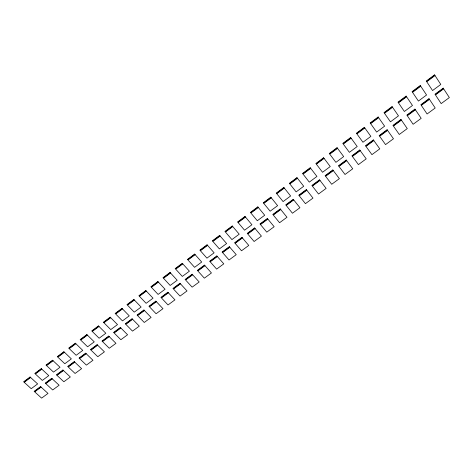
<?xml version="1.0" encoding="UTF-8"?>
<svg xmlns="http://www.w3.org/2000/svg" width="473" height="473" viewBox="0 0 473 473"><rect width="100%" height="100%" fill="white"/><g stroke="black" fill="none" stroke-linecap="round" stroke-linejoin="round"><path stroke-width="0.71" d="M30.077 376.999L23.65 381.8L23.928 382.054L30.355 377.253L30.077 376.999M41.263 368.644L34.789 373.475L35.067 373.735L41.541 368.899L41.263 368.644M52.533 360.225L46.011 365.097L46.289 365.351L52.81 360.485L52.533 360.225M63.89 351.741L57.316 356.648L57.594 356.908L64.162 352.001L63.89 351.741M75.325 343.197L68.709 348.14L68.981 348.406L75.603 343.463L75.325 343.197M86.855 334.588L80.185 339.567L80.457 339.833L87.127 334.854L86.855 334.588M98.467 325.915L91.744 330.934L92.016 331.201L98.739 326.181L98.467 325.915M110.168 317.17L103.398 322.231L103.664 322.503L110.434 317.442L110.168 317.17M121.957 308.366L115.134 313.463L115.406 313.735L122.223 308.638L121.957 308.366M133.835 299.492L126.965 304.624L127.231 304.902L134.101 299.77L133.835 299.492M145.808 290.546L138.879 295.726L139.145 296.003L146.074 290.83L145.808 290.546M157.87 281.536L150.893 286.75L151.153 287.034L158.136 281.819L157.87 281.536M170.032 272.454L162.996 277.71L163.256 277.994L170.292 272.744L170.032 272.454M182.282 263.307L175.187 268.599L175.453 268.889L182.543 263.591L182.282 263.307M194.628 254.084L187.479 259.423L187.74 259.712L194.888 254.373L194.628 254.084M207.068 244.789L199.866 250.17L200.126 250.459L207.328 245.085L207.068 244.789M219.608 235.418L212.353 240.84L212.608 241.135L219.868 235.72L219.608 235.418M232.249 225.976L224.935 231.445L225.189 231.74L232.503 226.277L232.249 225.976M244.99 216.463L237.617 221.967L237.872 222.275L245.245 216.764L244.99 216.463M257.832 206.872L250.4 212.424L250.649 212.726L258.081 207.18L257.832 206.872M270.775 197.2L263.284 202.799L263.532 203.106L271.023 197.513L270.775 197.2M283.818 187.456L276.267 193.096L276.522 193.41L284.066 187.769L283.818 187.456M296.973 177.635L289.358 183.317L289.606 183.63L297.221 177.949L296.973 177.635M310.229 167.732L302.554 173.461L302.803 173.78L310.477 168.051L310.229 167.732M323.597 157.746L315.858 163.522L316.106 163.847L323.839 158.071L323.597 157.746M337.072 147.682L329.273 153.506L329.515 153.831L337.314 148.008L337.072 147.682M350.653 137.531L342.789 143.408L343.031 143.733L350.895 137.862L350.653 137.531M364.346 127.302L356.423 133.226L356.66 133.557L364.588 127.639L364.346 127.302M378.158 116.991L370.164 122.956L370.406 123.293L378.394 117.328L378.158 116.991M392.082 106.591L384.023 112.609L384.259 112.946L392.318 106.928L392.082 106.591M406.118 96.102L397.994 102.168L398.231 102.511L406.354 96.445L406.118 96.102M420.272 85.524L412.084 91.65L412.314 91.993L420.503 85.873L420.272 85.524M434.551 74.864L426.285 81.037L426.516 81.386L434.776 75.219L434.551 74.864M30.633 377.507L24.206 382.302L31.218 388.682L37.627 383.922L30.633 377.507M41.813 369.153L35.345 373.989L42.328 380.428L48.784 375.633L41.813 369.153M53.082 360.739L46.561 365.611L53.52 372.115L60.03 367.279L53.082 360.739M64.434 352.267L57.866 357.168L64.801 363.737L71.352 358.871L64.434 352.267M75.875 343.723L69.253 348.666L76.159 355.3L82.763 350.392L75.875 343.723M87.399 335.12L80.729 340.099L87.606 346.798L94.257 341.855L87.399 335.12M99.005 326.453L92.288 331.467L99.135 338.23L105.834 333.252L99.005 326.453M110.706 317.714L103.936 322.769L110.753 329.604L117.505 324.584L110.706 317.714M122.495 308.916L115.672 314.007L122.454 320.907L129.259 315.852L122.495 308.916M134.373 300.048L127.497 305.18L134.249 312.145L141.108 307.054L134.373 300.048M146.34 291.108L139.411 296.281L146.133 303.317L153.039 298.185L146.34 291.108M158.402 282.103L151.419 287.318L158.106 294.425L165.071 289.251L158.402 282.103M170.552 273.027L163.522 278.278L170.174 285.461L177.192 280.247L170.552 273.027M182.803 263.881L175.714 269.178L182.336 276.427L189.401 271.177L182.803 263.881M195.148 254.663L188 260.002L194.586 267.328L201.711 262.036L195.148 254.663M207.588 245.375L200.386 250.755L206.938 258.152L214.115 252.819L207.588 245.375M220.122 236.015L212.868 241.431L219.383 248.91L226.614 243.536L220.122 236.015M232.763 226.579L225.45 232.042L231.924 239.592L239.214 234.176L232.763 226.579M245.499 217.072L238.126 222.576L244.565 230.203L251.914 224.74L245.499 217.072M258.335 207.487L250.903 213.033L257.306 220.737L264.709 215.239L258.335 207.487M271.277 197.82L263.786 203.414L270.142 211.2L277.61 205.654L271.277 197.82M284.32 188.083L276.77 193.717L283.091 201.587L290.611 195.993L284.32 188.083M297.464 178.268L289.854 183.95L296.133 191.896L303.719 186.261L297.464 178.268M310.72 168.37L303.051 174.099L309.283 182.123L316.934 176.447L310.72 168.37M324.082 158.39L316.348 164.166L322.545 172.278L330.249 166.549L324.082 158.39M337.556 148.333L329.758 154.157L335.907 162.351L343.676 156.581L337.556 148.333M351.132 138.193L343.274 144.064L349.376 152.341L357.21 146.524L351.132 138.193M364.825 127.97L356.902 133.889L362.957 142.255L370.856 136.39L364.825 127.97M378.631 117.665L370.643 123.63L376.65 132.085L384.614 126.167L378.631 117.665M392.549 107.27L384.496 113.284L390.456 121.827L398.485 115.867L392.549 107.27M406.585 96.788L398.461 102.854L404.374 111.486L412.468 105.473L406.585 96.788M420.739 86.222L412.545 92.341L418.41 101.062L426.569 95.002L420.739 86.222M435.006 75.568L426.747 81.734L432.559 90.55L440.789 84.436L435.006 75.568M40.554 386.601L34.151 391.348L34.428 391.597L40.832 386.855L40.554 386.601M51.705 378.341L45.254 383.124L45.526 383.372L51.977 378.595L51.705 378.341M62.933 370.016L56.435 374.835L56.707 375.089L63.205 370.27L62.933 370.016M74.243 361.632L67.698 366.486L67.97 366.741L74.515 361.892L74.243 361.632M85.643 353.183L79.044 358.073L79.316 358.333L85.909 353.443L85.643 353.183M97.125 344.675L90.479 349.6L90.745 349.86L97.391 344.935L97.125 344.675M108.689 336.096L101.997 341.063L102.263 341.323L108.956 336.362L108.689 336.096M120.349 327.458L113.603 332.46L113.869 332.726L120.615 327.73L120.349 327.458M132.091 318.755L125.292 323.792L125.558 324.064L132.357 319.027L132.091 318.755M143.922 309.986L137.075 315.059L137.341 315.331L144.188 310.258L143.922 309.986M155.848 301.147L148.948 306.262L149.208 306.539L156.108 301.425L155.848 301.147M167.856 292.243L160.909 297.399L161.169 297.677L168.116 292.521L167.856 292.243M179.965 283.268L172.958 288.465L173.219 288.743L180.225 283.552L179.965 283.268M192.162 274.228L185.103 279.46L185.363 279.744L192.422 274.511L192.162 274.228M204.454 265.117L197.342 270.39L197.602 270.674L204.714 265.4L204.454 265.117M216.847 255.934L209.675 261.25L209.929 261.534L217.101 256.224L216.847 255.934M229.328 246.675L222.103 252.032L222.357 252.328L229.582 246.971L229.328 246.675M241.916 237.351L234.632 242.75L234.886 243.045L242.164 237.647L241.916 237.351M254.598 227.951L247.255 233.39L247.509 233.692L254.846 228.252L254.598 227.951M267.375 218.479L259.979 223.96L260.227 224.261L267.623 218.78L267.375 218.479M280.258 208.93L272.803 214.452L273.051 214.76L280.507 209.232L280.258 208.93M293.248 199.304L285.727 204.874L285.976 205.181L293.491 199.612L293.248 199.304M306.333 189.602L298.759 195.219L299.007 195.526L306.581 189.915L306.333 189.602M319.529 179.823L311.89 185.481L312.139 185.794L319.772 180.136L319.529 179.823M332.826 169.961L325.128 175.666L325.371 175.986L333.069 170.28L332.826 169.961M346.236 160.028L338.479 165.775L338.715 166.094L346.473 160.347L346.236 160.028M359.752 150.006L351.93 155.806L352.166 156.125L359.988 150.331L359.752 150.006M373.38 139.907L365.493 145.755L365.73 146.08L373.611 140.233L373.38 139.907M387.115 129.726L379.163 135.615L379.399 135.946L387.352 130.057L387.115 129.726M400.968 119.456L392.951 125.398L393.181 125.735L401.199 119.793L400.968 119.456M414.927 109.109L406.845 115.099L407.076 115.436L415.158 109.446L414.927 109.109M429.011 98.674L420.864 104.71L421.088 105.053L429.236 99.011L429.011 98.674M443.207 88.149L434.989 94.239L435.219 94.582L443.432 88.492L443.207 88.149M41.104 387.103L34.7 391.845L41.618 398.136L48.004 393.43L41.104 387.103M52.249 378.843L45.798 383.627L52.686 389.977L59.119 385.229L52.249 378.843M63.477 370.53L56.979 375.343L63.837 381.752L70.323 376.975L63.477 370.53M74.787 362.147L68.242 366.995L75.077 373.469L81.604 368.656L74.787 362.147M86.181 353.703L79.588 358.593L86.393 365.126L92.968 360.278L86.181 353.703M97.657 345.201L91.017 350.121L97.793 356.725L104.421 351.841L97.657 345.201M109.228 336.628L102.535 341.589L109.281 348.258L115.956 343.333L109.228 336.628M120.875 327.996L114.135 332.992L120.852 339.726L127.58 334.766L120.875 327.996M132.617 319.299L125.824 324.33L132.511 331.13L139.287 326.134L132.617 319.299M144.448 310.53L137.602 315.603L144.259 322.474L151.088 317.436L144.448 310.53M156.368 301.703L149.468 306.811L156.096 313.747L162.972 308.674L156.368 301.703M168.376 292.799L161.429 297.949L168.021 304.955L174.951 299.847L168.376 292.799M180.485 283.835L173.479 289.021L180.036 296.098L187.018 290.948L180.485 283.835M192.677 274.795L185.623 280.028L192.144 287.17L199.18 281.985L192.677 274.795M204.969 265.69L197.856 270.958L204.348 278.177L211.437 272.951L204.969 265.69M217.355 256.514L210.189 261.823L216.64 269.113L223.788 263.845L217.355 256.514M229.837 247.267L222.612 252.617L229.033 259.979L236.234 254.669L229.837 247.267M242.418 237.943L235.134 243.341L241.514 250.779L248.774 245.428L242.418 237.943M255.095 228.548L247.757 233.987L254.102 241.502L261.415 236.11L255.095 228.548M267.878 219.082L260.481 224.563L266.784 232.154L274.157 226.715L267.878 219.082M280.755 209.539L273.299 215.061L279.567 222.73L286.993 217.255L280.755 209.539M293.739 199.919L286.224 205.489L292.444 213.234L299.935 207.712L293.739 199.919M306.823 190.223L299.249 195.834L305.434 203.662L312.978 198.098L306.823 190.223M320.014 180.45L312.381 186.108L318.518 194.013L326.128 188.402L320.014 180.45M333.311 170.599L325.613 176.299L331.709 184.287L339.383 178.634L333.311 170.599M346.715 160.666L338.958 166.419L345.012 174.484L352.74 168.784L346.715 160.666M360.225 150.656L352.403 156.451L358.416 164.604L366.208 158.857L360.225 150.656M373.847 140.564L365.966 146.405L371.926 154.641L379.784 148.853L373.847 140.564M387.582 130.388L379.636 136.277L385.548 144.602L393.471 138.76L387.582 130.388M401.429 120.13L393.412 126.066L399.283 134.48L407.271 128.591L401.429 120.13M415.389 109.783L407.306 115.773L413.13 124.269L421.183 118.333L415.389 109.783M429.466 99.354L421.319 105.39L427.089 113.981L435.207 107.998L429.466 99.354M443.656 88.841L435.444 94.925L441.167 103.605L449.35 97.568L443.656 88.841"/></g></svg>
